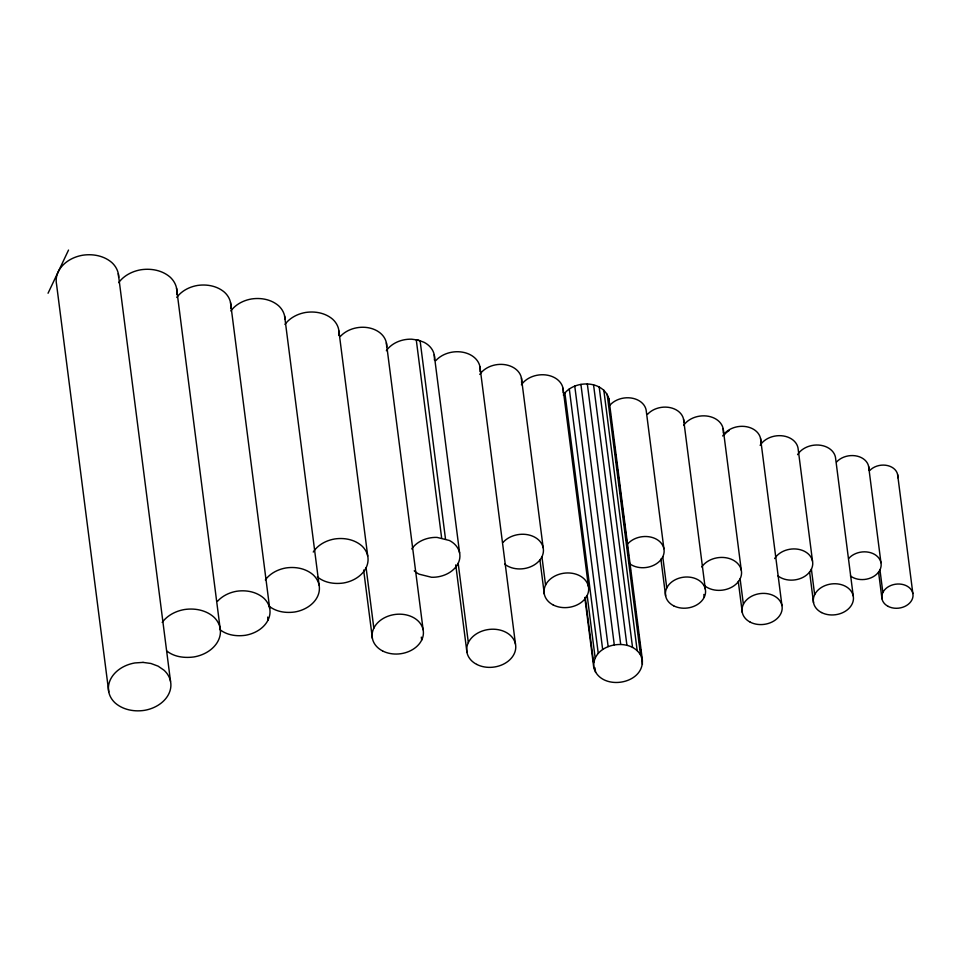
<?xml version="1.0" encoding="UTF-8"?>
<svg xmlns="http://www.w3.org/2000/svg" width="961" height="961" viewBox="0 0 961 961"><rect width="100%" height="100%" fill="white"/><g stroke="black" fill="none" stroke-linecap="round" stroke-linejoin="round"><path stroke-width="1.44" d="M593.778 667.643C591.291 642.212 635.497 635.281 642.296 659.33C644.783 684.761 600.577 691.692 593.778 667.643L584.817 597.682M48.05 293.249L68.531 250.076M563.326 395.031C573.465 379.715 603.16 379.655 608.926 398.839L642.296 659.33M468.331 642.585L458.181 563.302A25.755 19.845 -7.3 0 0 449.412 540.49L437.027 537.403A25.755 19.845 -7.3 0 0 411.74 548.923M317.322 576.852C324.53 582.846 334.416 584.3 343.485 583.003A29.106 22.427 -7.3 0 0 361.672 545.728C354.261 539.385 344.074 537.547 334.62 538.977A29.106 22.427 -7.3 0 0 313.25 552.034M269.008 606.067C276.155 611.917 285.91 613.226 294.835 611.977A29.106 22.427 -7.3 0 0 313.01 574.702C305.61 568.359 295.423 566.534 285.97 567.951A29.106 22.427 -7.3 0 0 265.332 579.927M219.576 629.347C226.736 635.209 236.514 636.542 245.451 635.281A29.106 22.427 -7.3 0 0 263.638 598.018C256.227 591.676 246.04 589.838 236.586 591.267A29.106 22.427 -7.3 0 0 217.606 601.19M167.07 651.21C174.59 657.084 184.752 658.177 193.966 656.94A31.353 24.157 -7.3 0 0 213.546 616.794C205.582 609.983 194.602 608.001 184.428 609.538A31.353 24.157 -7.3 0 0 162.193 622.428M897.622 474.578L912.854 593.502M868.624 466.421L880.949 562.69M879.952 569.861L882.859 592.517M878.558 572.035L881.982 598.799M853.236 595.952L835.457 457.208A20.157 15.532 -7.3 0 0 818.652 445.063A20.157 15.532 -7.3 0 0 797.582 454.661M812.513 561.128L798.002 447.874A20.157 15.532 -7.3 0 0 781.197 435.717A20.157 15.532 -7.3 0 0 760.139 445.327M811.396 569.2L814.652 594.679M809.558 571.759L813.535 602.763M760.559 438.528L781.954 605.574M723.177 428.738L741.303 570.305M740.114 578.822L743.382 604.313M738.276 581.345L742.252 612.385M683.583 419.32L705.338 589.201M703.848 594.451L704.221 597.274M663.907 548.719L646.128 409.975A20.157 15.532 -7.3 0 0 631.041 397.998A20.157 15.532 -7.3 0 0 610.067 405.013M662.778 556.791L666.766 587.94M660.904 559.074L665.637 596.012M609.839 409.758L610.403 414.215M610.788 417.194L611.172 420.173M611.737 424.642L612.121 427.609M612.698 432.078L613.262 436.546M613.647 439.525L614.223 443.994M614.608 446.961L615.172 451.43M615.557 454.409L615.941 457.388M616.506 461.857L617.082 466.313M617.467 469.292L618.031 473.761M618.416 476.74L618.992 481.197M619.365 484.176L619.941 488.644M620.325 491.624L620.89 496.092M621.274 499.059L621.851 503.528M622.223 506.507L622.8 510.976M623.184 513.955L623.749 518.411M624.133 521.391L624.71 525.859M625.094 528.838L625.659 533.295M626.043 536.274L626.62 540.743M626.992 543.722L627.569 548.19M627.953 551.158L628.518 555.626M628.902 558.605L629.479 563.074M629.851 566.053L630.428 570.51M630.812 573.489L631.377 577.957M631.761 580.937L632.338 585.393M632.903 589.862L633.287 592.841M633.864 597.31L634.428 601.766M634.813 604.745L635.389 609.214M635.774 612.193L636.146 615.172M636.723 619.629L637.107 622.608M637.672 627.077L638.248 631.545M638.633 634.524L639.197 638.981M639.582 641.96L640.158 646.429M640.531 649.408L640.915 652.387M641.492 656.843L642.441 664.291M607.136 394.154L640.506 654.645M603.808 390.082L637.167 650.573M599.171 386.887L632.542 647.378M593.55 384.784L626.92 645.275M587.327 383.932L620.698 644.423M580.912 384.376L614.283 644.867M574.762 386.082L608.133 646.573M569.284 388.941L602.655 649.432M564.864 392.773L598.235 653.264M563.026 388.316L588.42 586.51M587.171 595.484L595.147 657.78M595.003 667.859L595.568 672.328M585.237 597.189L593.634 662.682M521.415 377.937L543.181 547.818M541.932 556.791L545.56 585.105M539.95 560.059L544.31 594.078M479.935 366.658L515.48 644.134M434.228 354.789L459.61 552.983M455.742 564.9L466.962 652.447M445.508 539.025L420.113 340.831L416.269 339.834L441.652 538.04M386.37 342.849L423.128 629.767M421.314 637.119L421.687 640.074M367.727 556.071L338.704 329.563A29.106 22.427 -7.3 0 0 332.65 319.208C325.25 312.878 315.052 311.04 305.598 312.469A29.106 22.427 -7.3 0 0 284.961 324.434M366.093 567.735L373.841 628.146M363.642 570.077L372.4 638.452M284.612 316.061L319.076 585.045M230.52 302.571L269.693 608.361M267.687 617.082L268.071 620.025M176.548 288.168L220.069 627.941M118.299 273.633L170.529 681.361M108.773 691.944L56.543 284.228A31.353 24.157 -7.3 0 1 82.646 255.23C92.821 253.692 103.8 255.674 111.776 262.497A31.353 24.157 -7.3 0 1 118.659 277.417M608.926 398.839L609.07 403.8M118.671 282.654A31.353 24.157 -7.3 0 1 140.895 269.765C151.081 268.227 162.049 270.209 170.025 277.032A31.353 24.157 -7.3 0 1 176.728 294.486M176.776 297.442A29.106 22.427 -7.3 0 1 197.413 285.465C206.867 284.048 217.054 285.885 224.466 292.216A29.106 22.427 -7.3 0 1 230.688 308.433M230.868 310.944A29.106 22.427 -7.3 0 1 251.506 298.967C260.96 297.538 271.146 299.376 278.558 305.718A29.106 22.427 -7.3 0 1 284.949 318.98M338.933 331.004A29.106 22.427 -7.3 0 1 338.873 335.425M386.346 350.729A25.755 19.845 -7.3 0 1 411.644 339.197L418.143 340.098L424.029 342.284A25.755 19.845 -7.3 0 1 434.372 359.967M340.302 336.494A25.755 19.845 -7.3 0 1 369.505 327.977A25.755 19.845 -7.3 0 1 386.646 346.729M479.791 374.406A22.391 17.25 -7.3 0 1 506.063 364.856A22.391 17.25 -7.3 0 1 521.547 382.442M435.862 360.579A24.626 18.98 -7.3 0 1 464.559 352.603A24.626 18.98 -7.3 0 1 480.08 371.619M521.403 384.784A22.391 17.25 -7.3 0 1 547.674 375.234A22.391 17.25 -7.3 0 1 563.158 392.821M683.619 425.387A21.274 16.385 -7.3 0 1 708.581 416.305A21.274 16.385 -7.3 0 1 723.297 433.015M647.522 414.347A20.157 15.532 -7.3 0 1 670.177 407.632A20.157 15.532 -7.3 0 1 683.812 422.023M722.684 435.982A20.157 15.532 -7.3 0 1 746.313 426.684A20.157 15.532 -7.3 0 1 760.68 442.589M724.21 434.925A19.076 14.703 -7.3 0 1 729.279 430.456M836.575 462.001A17.911 13.802 -7.3 0 1 857.44 456.199A17.911 13.802 -7.3 0 1 868.732 470.025M869.585 470.722A15.676 12.073 -7.3 0 1 887.844 465.641A15.676 12.073 -7.3 0 1 897.718 477.737M458.181 563.302A25.755 19.845 -7.3 0 1 431.477 577.261L419.092 574.173A25.755 19.845 -7.3 0 1 414.239 570.834M503.12 542.304A22.391 17.25 -7.3 0 1 535.469 537.595A22.391 17.25 -7.3 0 1 537.259 562.726A22.391 17.25 -7.3 0 1 504.681 564.143M627.845 543.746A20.157 15.532 -7.3 0 1 656.615 539.313A20.157 15.532 -7.3 0 1 659.162 561.608A20.157 15.532 -7.3 0 1 630.176 564.095M701.758 566.954A21.274 16.385 -7.3 0 1 732.883 559.987A21.274 16.385 -7.3 0 1 735.682 584.468A21.274 16.385 -7.3 0 1 703.824 585.045M774.65 558.581A20.157 15.532 -7.3 0 1 803.696 550.941A20.157 15.532 -7.3 0 1 807.961 573.837A20.157 15.532 -7.3 0 1 777.857 575.819M848.899 558.269A17.911 13.802 -7.3 0 1 874.678 554.449A17.911 13.802 -7.3 0 1 876.396 574.462A17.911 13.802 -7.3 0 1 850.413 575.951M143.033 662.393L134.876 662.946A31.353 24.157 -7.3 0 0 115.296 703.092C123.26 709.915 134.24 711.897 144.414 710.359A31.353 24.157 -7.3 0 0 164.007 670.213L158.109 666.153L150.949 663.486L143.033 662.393M382.598 650.957A25.755 19.845 -7.3 0 0 423.272 634.945A25.755 19.845 -7.3 0 0 387.415 616.433A25.755 19.845 -7.3 0 0 382.598 650.957M476.716 664.399A24.626 18.98 -7.3 0 0 515.625 649.095A24.626 18.98 -7.3 0 0 481.317 631.377A24.626 18.98 -7.3 0 0 476.716 664.399M553.176 604.937A22.391 17.25 -7.3 0 0 588.552 591.027A22.391 17.25 -7.3 0 0 557.368 574.918A22.391 17.25 -7.3 0 0 553.176 604.937M673.625 605.79A20.157 15.532 -7.3 0 0 705.458 593.261A20.157 15.532 -7.3 0 0 677.385 578.774A20.157 15.532 -7.3 0 0 673.625 605.79M750.241 622.163A20.157 15.532 -7.3 0 0 782.074 609.634A20.157 15.532 -7.3 0 0 754.013 595.147A20.157 15.532 -7.3 0 0 750.241 622.163M821.511 612.541A20.157 15.532 -7.3 0 0 853.344 600.012A20.157 15.532 -7.3 0 0 825.283 585.513A20.157 15.532 -7.3 0 0 821.511 612.541M888.192 606.403A15.676 12.073 -7.3 0 0 912.95 596.661A15.676 12.073 -7.3 0 0 891.123 585.381A15.676 12.073 -7.3 0 0 888.192 606.403"/></g></svg>
